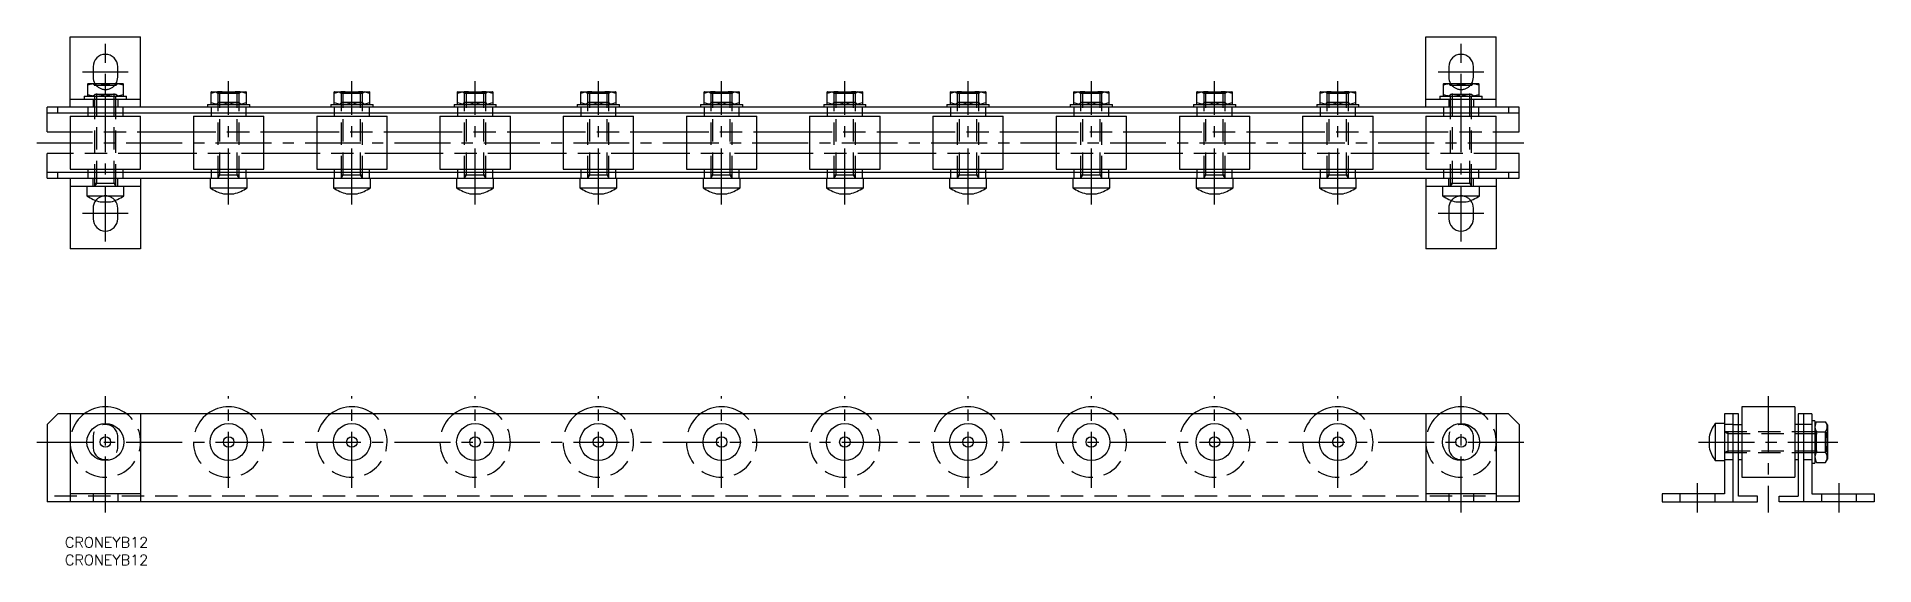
# Model space of a CAD drawing. Extents: x -3 to 519, y -8 to 142.
import ezdxf

# ---------------------------------------------------------------- set-up
doc = ezdxf.new("R2010")
doc.units = 0
doc.header["$LTSCALE"] = 0.5
doc.linetypes.add('CENTER', pattern=[50.8, 31.75, -6.35, 6.35, -6.35])
doc.linetypes.add('DASHED', pattern=[19.05, 12.7, -6.35])
for name, color, linetype in [('MSM_CENTER', 1, 'CENTER'), ('MSM_CONTINUOUS', 7, 'CONTINUOUS'), ('MSM_DASHED', 4, 'DASHED'), ('MSM_PART_NUMBER', 7, 'CONTINUOUS')]:
    doc.layers.add(name, color=color, linetype=linetype)
doc.styles.get("Standard").update_dxf_attribs({"font": 'txt.shx', "height": 3, "bigfont": 'bigfont.shx'})

# ---------------------------------------------------------------- blocks, each defined once
blk = doc.blocks.new('*U45')
at = {"layer": 'MSM_PART_NUMBER'}
blk.add_text('CRONEYB12', height=3, dxfattribs=at).set_placement((5, -3))
blk = doc.blocks.new('*U46')
at = {"layer": 'MSM_PART_NUMBER'}
blk.add_text('CRONEYB12', height=3, dxfattribs=at).set_placement((5, -8))

msp = doc.modelspace()

# ---------------------------------------------------------------- linework, layer by layer
at = {"layer": 'MSM_CENTER'}
for p, q in [((16.5, 83.91), (16.5, 140.11)), ((401.5, 83.91), (401.5, 140.11)), ((10, 132.11), (23, 132.11)), ((395, 132.11), (408, 132.11)), ((51.5, 94.51), (51.5, 129.51)), ((86.5, 94.51), (86.5, 129.51)), ((121.5, 94.51), (121.5, 129.51)), ((156.5, 94.51), (156.5, 129.51)), ((191.5, 94.51), (191.5, 129.51)), ((226.5, 94.51), (226.5, 129.51)), ((261.5, 94.51), (261.5, 129.51)), ((296.5, 94.51), (296.5, 129.51)), ((331.5, 94.51), (331.5, 129.51)), ((366.5, 94.51), (366.5, 129.51)), ((-3, 112.01), (421, 112.01)), ((23, 91.91), (10, 91.91)), ((408, 91.91), (395, 91.91)), ((16.5, 7), (16.5, 40)), ((51.5, 14), (51.5, 40)), ((86.5, 14), (86.5, 40)), ((121.5, 14), (121.5, 40)), ((156.5, 14), (156.5, 40)), ((191.5, 14), (191.5, 40)), ((226.5, 14), (226.5, 40)), ((261.5, 14), (261.5, 40)), ((296.5, 14), (296.5, 40)), ((331.5, 14), (331.5, 40)), ((366.5, 14), (366.5, 40)), ((401.5, 7), (401.5, 40)), ((488.74, 40), (488.74, 7)), ((-3, 27), (421, 27)), ((468.94, 27), (508.54, 27)), ((468.64, 7), (468.64, 15.3)), ((508.84, 7), (508.84, 15.3))]:
    msp.add_line(p, q, dxfattribs=at)
at = {"layer": 'MSM_CONTINUOUS'}
for p, q in [((6.5, 122.11), (6.5, 142.11)), ((6.5, 142.11), (26.5, 142.11)), ((26.5, 122.11), (26.5, 142.11)), ((391.5, 122.11), (391.5, 142.11)), ((391.5, 142.11), (411.5, 142.11)), ((411.5, 122.11), (411.5, 142.11)), ((13, 133.61), (13, 130.61)), ((20, 130.61), (20, 133.61)), ((398, 133.61), (398, 130.61)), ((405, 130.61), (405, 133.61)), ((11.6, 128.81), (11.5, 128.75)), ((11.5, 125.27), (11.5, 128.75)), ((11.5, 125.27), (11.6, 125.21)), ((11.6, 128.81), (21.4, 128.81)), ((16.5, 125.72), (16.5, 128.31)), ((21.5, 128.75), (21.4, 128.81)), ((21.4, 125.21), (21.5, 125.27)), ((21.5, 128.75), (21.5, 125.27)), ((46.6, 126.51), (46.5, 126.45)), ((46.5, 122.97), (46.5, 126.45)), ((46.6, 126.51), (56.4, 126.51)), ((51.5, 123.42), (51.5, 126.01)), ((56.5, 126.45), (56.4, 126.51)), ((56.5, 126.45), (56.5, 122.97)), ((81.6, 126.51), (81.5, 126.45)), ((81.5, 122.97), (81.5, 126.45)), ((81.6, 126.51), (91.4, 126.51)), ((86.5, 123.42), (86.5, 126.01)), ((91.5, 126.45), (91.4, 126.51)), ((91.5, 126.45), (91.5, 122.97)), ((116.6, 126.51), (116.5, 126.45)), ((116.5, 122.97), (116.5, 126.45)), ((116.6, 126.51), (126.4, 126.51)), ((121.5, 123.42), (121.5, 126.01)), ((126.5, 126.45), (126.4, 126.51)), ((126.5, 126.45), (126.5, 122.97)), ((151.6, 126.51), (151.5, 126.45)), ((151.5, 122.97), (151.5, 126.45)), ((151.6, 126.51), (161.4, 126.51)), ((156.5, 123.42), (156.5, 126.01)), ((161.5, 126.45), (161.4, 126.51)), ((161.5, 126.45), (161.5, 122.97)), ((186.6, 126.51), (186.5, 126.45)), ((186.5, 122.97), (186.5, 126.45)), ((186.6, 126.51), (196.4, 126.51)), ((191.5, 123.42), (191.5, 126.01)), ((196.5, 126.45), (196.4, 126.51)), ((196.5, 126.45), (196.5, 122.97)), ((221.6, 126.51), (221.5, 126.45)), ((221.5, 122.97), (221.5, 126.45)), ((221.6, 126.51), (231.4, 126.51)), ((226.5, 123.42), (226.5, 126.01)), ((231.5, 126.45), (231.4, 126.51)), ((231.5, 126.45), (231.5, 122.97)), ((256.6, 126.51), (256.5, 126.45)), ((256.5, 122.97), (256.5, 126.45)), ((256.6, 126.51), (266.4, 126.51)), ((261.5, 123.42), (261.5, 126.01)), ((266.5, 126.45), (266.4, 126.51)), ((266.5, 126.45), (266.5, 122.97)), ((291.6, 126.51), (291.5, 126.45)), ((291.5, 122.97), (291.5, 126.45)), ((291.6, 126.51), (301.4, 126.51)), ((296.5, 123.42), (296.5, 126.01)), ((301.5, 126.45), (301.4, 126.51)), ((301.5, 126.45), (301.5, 122.97)), ((326.6, 126.51), (326.5, 126.45)), ((326.5, 122.97), (326.5, 126.45)), ((326.6, 126.51), (336.4, 126.51)), ((331.5, 123.42), (331.5, 126.01)), ((336.5, 126.45), (336.4, 126.51)), ((336.5, 126.45), (336.5, 122.97)), ((361.6, 126.51), (361.5, 126.45)), ((361.5, 122.97), (361.5, 126.45)), ((361.6, 126.51), (371.4, 126.51)), ((366.5, 123.42), (366.5, 126.01)), ((371.5, 126.45), (371.4, 126.51)), ((371.5, 126.45), (371.5, 122.97)), ((396.6, 128.81), (396.5, 128.75)), ((396.5, 125.27), (396.5, 128.75)), ((396.5, 125.27), (396.6, 125.21)), ((396.6, 128.81), (406.4, 128.81)), ((401.5, 125.72), (401.5, 128.31)), ((406.5, 128.75), (406.4, 128.81)), ((406.4, 125.21), (406.5, 125.27)), ((406.5, 128.75), (406.5, 125.27)), ((418, 122.11), (0, 122.11)), ((0, 115.11), (0, 122.11)), ((0, 120.51), (418, 120.51)), ((3, 120.51), (3, 122.11)), ((6.5, 124.41), (26.5, 124.41)), ((10.5, 125.21), (10.5, 124.41)), ((10.5, 125.21), (22.5, 125.21)), ((11.5, 120.51), (11.5, 119.51)), ((21.5, 119.51), (21.5, 120.51)), ((22.5, 124.41), (22.5, 125.21)), ((45.5, 122.91), (45.5, 122.11)), ((45.5, 122.91), (57.5, 122.91)), ((46.5, 122.97), (46.6, 122.91)), ((46.5, 120.51), (46.5, 119.51)), ((56.4, 122.91), (56.5, 122.97)), ((56.5, 119.51), (56.5, 120.51)), ((57.5, 122.11), (57.5, 122.91)), ((80.5, 122.91), (80.5, 122.11)), ((80.5, 122.91), (92.5, 122.91)), ((81.5, 122.97), (81.6, 122.91)), ((81.5, 120.51), (81.5, 119.51)), ((91.4, 122.91), (91.5, 122.97)), ((91.5, 119.51), (91.5, 120.51)), ((92.5, 122.11), (92.5, 122.91)), ((115.5, 122.91), (115.5, 122.11)), ((115.5, 122.91), (127.5, 122.91)), ((116.5, 122.97), (116.6, 122.91)), ((116.5, 120.51), (116.5, 119.51)), ((126.4, 122.91), (126.5, 122.97)), ((126.5, 119.51), (126.5, 120.51)), ((127.5, 122.11), (127.5, 122.91)), ((150.5, 122.91), (150.5, 122.11)), ((150.5, 122.91), (162.5, 122.91)), ((151.5, 122.97), (151.6, 122.91)), ((151.5, 120.51), (151.5, 119.51)), ((161.4, 122.91), (161.5, 122.97)), ((161.5, 119.51), (161.5, 120.51)), ((162.5, 122.11), (162.5, 122.91)), ((185.5, 122.91), (185.5, 122.11)), ((185.5, 122.91), (197.5, 122.91)), ((186.5, 122.97), (186.6, 122.91)), ((186.5, 120.51), (186.5, 119.51)), ((196.4, 122.91), (196.5, 122.97)), ((196.5, 119.51), (196.5, 120.51)), ((197.5, 122.11), (197.5, 122.91)), ((220.5, 122.91), (220.5, 122.11)), ((220.5, 122.91), (232.5, 122.91)), ((221.5, 122.97), (221.6, 122.91)), ((221.5, 120.51), (221.5, 119.51)), ((231.4, 122.91), (231.5, 122.97)), ((231.5, 119.51), (231.5, 120.51)), ((232.5, 122.11), (232.5, 122.91)), ((255.5, 122.91), (255.5, 122.11)), ((255.5, 122.91), (267.5, 122.91)), ((256.5, 122.97), (256.6, 122.91)), ((256.5, 120.51), (256.5, 119.51)), ((266.4, 122.91), (266.5, 122.97)), ((266.5, 119.51), (266.5, 120.51)), ((267.5, 122.11), (267.5, 122.91)), ((290.5, 122.91), (290.5, 122.11)), ((290.5, 122.91), (302.5, 122.91)), ((291.5, 122.97), (291.6, 122.91)), ((291.5, 120.51), (291.5, 119.51)), ((301.4, 122.91), (301.5, 122.97)), ((301.5, 119.51), (301.5, 120.51)), ((302.5, 122.11), (302.5, 122.91)), ((325.5, 122.91), (325.5, 122.11)), ((325.5, 122.91), (337.5, 122.91)), ((326.5, 122.97), (326.6, 122.91)), ((326.5, 120.51), (326.5, 119.51)), ((336.4, 122.91), (336.5, 122.97)), ((336.5, 119.51), (336.5, 120.51)), ((337.5, 122.11), (337.5, 122.91)), ((360.5, 122.91), (360.5, 122.11)), ((360.5, 122.91), (372.5, 122.91)), ((361.5, 122.97), (361.6, 122.91)), ((361.5, 120.51), (361.5, 119.51)), ((371.4, 122.91), (371.5, 122.97)), ((371.5, 119.51), (371.5, 120.51)), ((372.5, 122.11), (372.5, 122.91)), ((391.5, 124.41), (411.5, 124.41)), ((395.5, 125.21), (395.5, 124.41)), ((395.5, 125.21), (407.5, 125.21)), ((396.5, 120.51), (396.5, 119.51)), ((406.5, 119.51), (406.5, 120.51)), ((407.5, 124.41), (407.5, 125.21)), ((415, 122.11), (415, 120.51)), ((418, 115.11), (418, 122.11)), ((0, 115.11), (6.5, 115.11)), ((6.5, 119.51), (6.5, 104.51)), ((6.5, 119.51), (26.5, 119.51)), ((26.5, 104.51), (26.5, 119.51)), ((26.5, 115.11), (41.5, 115.11)), ((41.5, 119.51), (41.5, 104.51)), ((41.5, 119.51), (61.5, 119.51)), ((61.5, 104.51), (61.5, 119.51)), ((61.5, 115.11), (76.5, 115.11)), ((76.5, 119.51), (76.5, 104.51)), ((76.5, 119.51), (96.5, 119.51)), ((96.5, 104.51), (96.5, 119.51)), ((96.5, 115.11), (111.5, 115.11)), ((111.5, 119.51), (111.5, 104.51)), ((111.5, 119.51), (131.5, 119.51)), ((131.5, 104.51), (131.5, 119.51)), ((131.5, 115.11), (146.5, 115.11)), ((146.5, 119.51), (146.5, 104.51)), ((146.5, 119.51), (166.5, 119.51)), ((166.5, 104.51), (166.5, 119.51)), ((166.5, 115.11), (181.5, 115.11)), ((181.5, 119.51), (181.5, 104.51)), ((181.5, 119.51), (201.5, 119.51)), ((201.5, 104.51), (201.5, 119.51)), ((201.5, 115.11), (216.5, 115.11)), ((216.5, 119.51), (216.5, 104.51)), ((216.5, 119.51), (236.5, 119.51)), ((236.5, 104.51), (236.5, 119.51)), ((236.5, 115.11), (251.5, 115.11)), ((251.5, 119.51), (251.5, 104.51)), ((251.5, 119.51), (271.5, 119.51)), ((271.5, 104.51), (271.5, 119.51)), ((271.5, 115.11), (286.5, 115.11)), ((286.5, 119.51), (286.5, 104.51)), ((286.5, 119.51), (306.5, 119.51)), ((306.5, 104.51), (306.5, 119.51)), ((306.5, 115.11), (321.5, 115.11)), ((321.5, 119.51), (321.5, 104.51)), ((321.5, 119.51), (341.5, 119.51)), ((341.5, 104.51), (341.5, 119.51)), ((341.5, 115.11), (356.5, 115.11)), ((356.5, 119.51), (356.5, 104.51)), ((356.5, 119.51), (376.5, 119.51)), ((376.5, 104.51), (376.5, 119.51)), ((376.5, 115.11), (391.5, 115.11)), ((391.5, 119.51), (391.5, 104.51)), ((391.5, 119.51), (411.5, 119.51)), ((411.5, 104.51), (411.5, 119.51)), ((411.5, 115.11), (418, 115.11)), ((6.5, 108.91), (0, 108.91)), ((0, 101.91), (0, 108.91)), ((6.5, 104.51), (26.5, 104.51)), ((11.5, 104.51), (11.5, 103.51)), ((21.5, 103.51), (21.5, 104.51)), ((41.5, 108.91), (26.5, 108.91)), ((41.5, 104.51), (61.5, 104.51)), ((46.5, 104.51), (46.5, 103.51)), ((56.5, 103.51), (56.5, 104.51)), ((76.5, 108.91), (61.5, 108.91)), ((76.5, 104.51), (96.5, 104.51)), ((81.5, 104.51), (81.5, 103.51)), ((91.5, 103.51), (91.5, 104.51)), ((111.5, 108.91), (96.5, 108.91)), ((111.5, 104.51), (131.5, 104.51)), ((116.5, 104.51), (116.5, 103.51)), ((126.5, 103.51), (126.5, 104.51)), ((146.5, 108.91), (131.5, 108.91)), ((146.5, 104.51), (166.5, 104.51)), ((151.5, 104.51), (151.5, 103.51)), ((161.5, 103.51), (161.5, 104.51)), ((181.5, 108.91), (166.5, 108.91)), ((181.5, 104.51), (201.5, 104.51)), ((186.5, 104.51), (186.5, 103.51)), ((196.5, 103.51), (196.5, 104.51)), ((216.5, 108.91), (201.5, 108.91)), ((216.5, 104.51), (236.5, 104.51)), ((221.5, 104.51), (221.5, 103.51)), ((231.5, 103.51), (231.5, 104.51)), ((251.5, 108.91), (236.5, 108.91)), ((251.5, 104.51), (271.5, 104.51)), ((256.5, 104.51), (256.5, 103.51)), ((266.5, 103.51), (266.5, 104.51)), ((286.5, 108.91), (271.5, 108.91)), ((286.5, 104.51), (306.5, 104.51)), ((291.5, 104.51), (291.5, 103.51)), ((301.5, 103.51), (301.5, 104.51)), ((321.5, 108.91), (306.5, 108.91)), ((321.5, 104.51), (341.5, 104.51)), ((326.5, 104.51), (326.5, 103.51)), ((336.5, 103.51), (336.5, 104.51)), ((356.5, 108.91), (341.5, 108.91)), ((356.5, 104.51), (376.5, 104.51)), ((361.5, 104.51), (361.5, 103.51)), ((371.5, 103.51), (371.5, 104.51)), ((391.5, 108.91), (376.5, 108.91)), ((391.5, 104.51), (411.5, 104.51)), ((396.5, 104.51), (396.5, 103.51)), ((406.5, 103.51), (406.5, 104.51)), ((418, 108.91), (411.5, 108.91)), ((418, 101.91), (418, 108.91)), ((418, 103.51), (0, 103.51)), ((0, 101.91), (418, 101.91)), ((3, 101.91), (3, 103.51)), ((6.5, 101.91), (6.5, 81.91)), ((26.5, 99.61), (6.5, 99.61)), ((11.25, 99.61), (11.25, 96.9)), ((21.75, 96.9), (21.75, 99.61)), ((26.5, 101.91), (26.5, 81.91)), ((46.25, 101.91), (46.25, 99.2)), ((46.25, 99.2), (56.75, 99.2)), ((56.75, 99.2), (56.75, 101.91)), ((81.25, 101.91), (81.25, 99.2)), ((81.25, 99.2), (91.75, 99.2)), ((91.75, 99.2), (91.75, 101.91)), ((116.25, 101.91), (116.25, 99.2)), ((116.25, 99.2), (126.75, 99.2)), ((126.75, 99.2), (126.75, 101.91)), ((151.25, 101.91), (151.25, 99.2)), ((151.25, 99.2), (161.75, 99.2)), ((161.75, 99.2), (161.75, 101.91)), ((186.25, 101.91), (186.25, 99.2)), ((186.25, 99.2), (196.75, 99.2)), ((196.75, 99.2), (196.75, 101.91)), ((221.25, 101.91), (221.25, 99.2)), ((221.25, 99.2), (231.75, 99.2)), ((231.75, 99.2), (231.75, 101.91)), ((256.25, 101.91), (256.25, 99.2)), ((256.25, 99.2), (266.75, 99.2)), ((266.75, 99.2), (266.75, 101.91)), ((291.25, 101.91), (291.25, 99.2)), ((291.25, 99.2), (301.75, 99.2)), ((301.75, 99.2), (301.75, 101.91)), ((326.25, 101.91), (326.25, 99.2)), ((326.25, 99.2), (336.75, 99.2)), ((336.75, 99.2), (336.75, 101.91)), ((361.25, 101.91), (361.25, 99.2)), ((361.25, 99.2), (371.75, 99.2)), ((371.75, 99.2), (371.75, 101.91)), ((391.5, 101.91), (391.5, 81.91)), ((411.5, 99.61), (391.5, 99.61)), ((396.25, 99.61), (396.25, 96.9)), ((406.75, 96.9), (406.75, 99.61)), ((411.5, 101.91), (411.5, 81.91)), ((415, 103.51), (415, 101.91)), ((11.25, 96.9), (21.75, 96.9)), ((15.01, 95.21), (17.99, 95.21)), ((50.01, 97.51), (52.99, 97.51)), ((85.01, 97.51), (87.99, 97.51)), ((120.01, 97.51), (122.99, 97.51)), ((155.01, 97.51), (157.99, 97.51)), ((190.01, 97.51), (192.99, 97.51)), ((225.01, 97.51), (227.99, 97.51)), ((260.01, 97.51), (262.99, 97.51)), ((295.01, 97.51), (297.99, 97.51)), ((330.01, 97.51), (332.99, 97.51)), ((365.01, 97.51), (367.99, 97.51)), ((396.25, 96.9), (406.75, 96.9)), ((400.01, 95.21), (402.99, 95.21)), ((13, 93.41), (13, 90.41)), ((20, 90.41), (20, 93.41)), ((398, 93.41), (398, 90.41)), ((405, 90.41), (405, 93.41)), ((26.5, 81.91), (6.5, 81.91)), ((411.5, 81.91), (391.5, 81.91)), ((481.24, 37), (481.24, 17)), ((496.24, 37), (481.24, 37)), ((496.24, 37), (496.24, 17)), ((0, 32), (3, 35)), ((0, 32), (0, 10)), ((415, 35), (3, 35)), ((6.5, 35), (6.5, 10)), ((26.5, 35), (26.5, 10)), ((391.5, 35), (391.5, 10)), ((411.5, 35), (411.5, 10)), ((415, 35), (418, 32)), ((418, 32), (418, 10)), ((473.63, 32.25), (473.63, 21.75)), ((476.34, 32.25), (473.63, 32.25)), ((480.24, 35), (476.34, 35)), ((476.34, 35), (476.34, 12.3)), ((478.64, 35), (478.64, 10)), ((478.64, 32), (481.24, 32)), ((480.24, 11.6), (480.24, 35)), ((498.84, 32), (496.24, 32)), ((497.24, 35), (497.24, 11.6)), ((501.14, 35), (497.24, 35)), ((498.84, 10), (498.84, 35)), ((501.14, 35), (501.14, 12.3)), ((501.94, 33), (501.14, 33)), ((501.94, 33), (501.94, 21)), ((502.44, 32.77), (501.94, 31.9)), ((502.44, 32.77), (505.03, 32.77)), ((505.54, 31.9), (505.03, 32.77)), ((505.54, 31.9), (505.54, 22.1)), ((471.94, 28.49), (471.94, 25.51)), ((502.44, 29.89), (505.03, 29.89)), ((473.63, 21.75), (476.34, 21.75)), ((480.24, 22), (481.24, 22)), ((496.24, 22), (497.24, 22)), ((501.14, 21), (501.94, 21)), ((501.94, 22.1), (502.44, 21.23)), ((502.44, 24.11), (505.03, 24.11)), ((502.44, 21.23), (505.03, 21.23)), ((505.03, 21.23), (505.54, 22.1)), ((481.24, 17), (496.24, 17)), ((26.5, 12.3), (6.5, 12.3)), ((411.5, 12.3), (391.5, 12.3)), ((476.34, 12.3), (458.64, 12.3)), ((458.64, 12.3), (458.64, 10)), ((485.64, 11.6), (480.24, 11.6)), ((485.64, 10), (485.64, 11.6)), ((491.84, 11.6), (497.24, 11.6)), ((491.84, 10), (491.84, 11.6)), ((501.14, 12.3), (518.84, 12.3)), ((518.84, 12.3), (518.84, 10)), ((418, 10), (0, 10)), ((458.64, 10), (485.64, 10)), ((518.84, 10), (491.84, 10))]:
    msp.add_line(p, q, dxfattribs=at)
for centre, radius in [((16.5, 27), 5.25), ((51.5, 27), 5.25), ((86.5, 27), 5.25), ((121.5, 27), 5.25), ((156.5, 27), 5.25), ((191.5, 27), 5.25), ((226.5, 27), 5.25), ((261.5, 27), 5.25), ((296.5, 27), 5.25), ((331.5, 27), 5.25), ((366.5, 27), 5.25), ((401.5, 27), 5.25), ((16.5, 27), 1.49), ((51.5, 27), 1.49), ((86.5, 27), 1.49), ((121.5, 27), 1.49), ((156.5, 27), 1.49), ((191.5, 27), 1.49), ((226.5, 27), 1.49), ((261.5, 27), 1.49), ((296.5, 27), 1.49), ((331.5, 27), 1.49), ((366.5, 27), 1.49), ((401.5, 27), 1.49)]:
    msp.add_circle(centre, radius, dxfattribs=at)
for centre, radius, start, end in [((16.5, 133.61), 3.5, 0, 180), ((401.5, 133.61), 3.5, 0, 180), ((16.5, 130.61), 3.5, 180, 210.9497), ((16.5, 130.61), 3.5, 329.0503, 0), ((401.5, 130.61), 3.5, 180, 210.9497), ((401.5, 130.61), 3.5, 329.0503, 0), ((14, 121.38), 7.37, 70.1592, 109.8408), ((14, 132.64), 7.37, 250.1592, 289.8408), ((19, 121.38), 7.37, 70.1592, 109.8408), ((19, 132.64), 7.37, 250.1592, 289.8408), ((49, 119.08), 7.37, 70.1592, 109.8408), ((54, 119.08), 7.37, 70.1592, 109.8408), ((84, 119.08), 7.37, 70.1592, 109.8408), ((89, 119.08), 7.37, 70.1592, 109.8408), ((119, 119.08), 7.37, 70.1592, 109.8408), ((124, 119.08), 7.37, 70.1592, 109.8408), ((154, 119.08), 7.37, 70.1592, 109.8408), ((159, 119.08), 7.37, 70.1592, 109.8408), ((189, 119.08), 7.37, 70.1592, 109.8408), ((194, 119.08), 7.37, 70.1592, 109.8408), ((224, 119.08), 7.37, 70.1592, 109.8408), ((229, 119.08), 7.37, 70.1592, 109.8408), ((259, 119.08), 7.37, 70.1592, 109.8408), ((264, 119.08), 7.37, 70.1592, 109.8408), ((294, 119.08), 7.37, 70.1592, 109.8408), ((299, 119.08), 7.37, 70.1592, 109.8408), ((329, 119.08), 7.37, 70.1592, 109.8408), ((334, 119.08), 7.37, 70.1592, 109.8408), ((364, 119.08), 7.37, 70.1592, 109.8408), ((369, 119.08), 7.37, 70.1592, 109.8408), ((399, 121.38), 7.37, 70.1592, 109.8408), ((399, 132.64), 7.37, 250.1592, 289.8408), ((404, 121.38), 7.37, 70.1592, 109.8408), ((404, 132.64), 7.37, 250.1592, 289.8408), ((49, 130.34), 7.37, 250.1592, 289.8408), ((54, 130.34), 7.37, 250.1592, 289.8408), ((84, 130.34), 7.37, 250.1592, 289.8408), ((89, 130.34), 7.37, 250.1592, 289.8408), ((119, 130.34), 7.37, 250.1592, 289.8408), ((124, 130.34), 7.37, 250.1592, 289.8408), ((154, 130.34), 7.37, 250.1592, 289.8408), ((159, 130.34), 7.37, 250.1592, 289.8408), ((189, 130.34), 7.37, 250.1592, 289.8408), ((194, 130.34), 7.37, 250.1592, 289.8408), ((224, 130.34), 7.37, 250.1592, 289.8408), ((229, 130.34), 7.37, 250.1592, 289.8408), ((259, 130.34), 7.37, 250.1592, 289.8408), ((264, 130.34), 7.37, 250.1592, 289.8408), ((294, 130.34), 7.37, 250.1592, 289.8408), ((299, 130.34), 7.37, 250.1592, 289.8408), ((329, 130.34), 7.37, 250.1592, 289.8408), ((334, 130.34), 7.37, 250.1592, 289.8408), ((364, 130.34), 7.37, 250.1592, 289.8408), ((369, 130.34), 7.37, 250.1592, 289.8408), ((53.04, 109.25), 12.12, 235.9445, 255.5214), ((49.96, 109.25), 12.12, 284.4786, 304.0555), ((88.04, 109.25), 12.12, 235.9445, 255.5214), ((84.96, 109.25), 12.12, 284.4786, 304.0555), ((123.04, 109.25), 12.12, 235.9445, 255.5214), ((119.96, 109.25), 12.12, 284.4786, 304.0555), ((158.04, 109.25), 12.12, 235.9445, 255.5214), ((154.96, 109.25), 12.12, 284.4786, 304.0555), ((193.04, 109.25), 12.12, 235.9445, 255.5214), ((189.96, 109.25), 12.12, 284.4786, 304.0555), ((228.04, 109.25), 12.12, 235.9445, 255.5214), ((224.96, 109.25), 12.12, 284.4786, 304.0555), ((263.04, 109.25), 12.12, 235.9445, 255.5214), ((259.96, 109.25), 12.12, 284.4786, 304.0555), ((298.04, 109.25), 12.12, 235.9445, 255.5214), ((294.96, 109.25), 12.12, 284.4786, 304.0555), ((333.04, 109.25), 12.12, 235.9445, 255.5214), ((329.96, 109.25), 12.12, 284.4786, 304.0555), ((368.04, 109.25), 12.12, 235.9445, 255.5214), ((364.96, 109.25), 12.12, 284.4786, 304.0555), ((18.04, 106.95), 12.12, 235.9445, 255.5214), ((16.5, 93.41), 3.5, 141.2477, 180), ((14.96, 106.95), 12.12, 284.4786, 304.0555), ((16.5, 93.41), 3.5, 0, 38.7523), ((403.04, 106.95), 12.12, 235.9445, 255.5214), ((401.5, 93.41), 3.5, 141.2477, 180), ((399.96, 106.95), 12.12, 284.4786, 304.0555), ((401.5, 93.41), 3.5, 0, 38.7523), ((16.5, 90.41), 3.5, 180, 0), ((401.5, 90.41), 3.5, 180, 0), ((16.5, 27), 10, 53.1301, 126.8699), ((51.5, 27), 10, 53.1301, 126.8699), ((86.5, 27), 10, 53.1301, 126.8699), ((121.5, 27), 10, 53.1301, 126.8699), ((156.5, 27), 10, 53.1301, 126.8699), ((191.5, 27), 10, 53.1301, 126.8699), ((226.5, 27), 10, 53.1301, 126.8699), ((261.5, 27), 10, 53.1301, 126.8699), ((296.5, 27), 10, 53.1301, 126.8699), ((331.5, 27), 10, 53.1301, 126.8699), ((366.5, 27), 10, 53.1301, 126.8699), ((401.5, 27), 10, 53.1301, 126.8699), ((483.67, 25.46), 12.12, 145.9445, 165.5214), ((504.55, 31.33), 2.56, 154.3574, 214.3573), ((502.92, 31.33), 2.56, 325.6427, 25.6426), ((511.6, 27), 9.61, 162.5124, 197.4876), ((495.87, 27), 9.61, 342.5124, 17.4876), ((483.67, 28.54), 12.12, 194.4786, 214.0555), ((504.55, 22.67), 2.56, 145.6427, 205.6426), ((502.92, 22.67), 2.56, 334.3574, 34.3573)]:
    msp.add_arc(centre, radius, start, end, dxfattribs=at)
at = {"layer": 'MSM_DASHED'}
for p, q in [((12.96, 128.81), (13.5, 128.27)), ((12.96, 125.21), (13.5, 125.75)), ((14.04, 128.81), (13.5, 128.27)), ((19.5, 128.27), (13.5, 128.27)), ((13.5, 99.61), (13.5, 128.27)), ((19.5, 125.75), (13.5, 125.75)), ((14.04, 100.55), (14.04, 128.81)), ((18.96, 128.81), (19.5, 128.27)), ((18.96, 100.55), (18.96, 128.81)), ((20.04, 128.81), (19.5, 128.27)), ((19.5, 99.61), (19.5, 128.27)), ((20.04, 125.21), (19.5, 125.75)), ((47.96, 126.51), (48.5, 125.97)), ((49.04, 126.51), (48.5, 125.97)), ((54.5, 125.97), (48.5, 125.97)), ((48.5, 101.91), (48.5, 125.97)), ((49.04, 102.85), (49.04, 126.51)), ((53.96, 126.51), (54.5, 125.97)), ((53.96, 102.85), (53.96, 126.51)), ((55.04, 126.51), (54.5, 125.97)), ((54.5, 101.91), (54.5, 125.97)), ((82.96, 126.51), (83.5, 125.97)), ((84.04, 126.51), (83.5, 125.97)), ((89.5, 125.97), (83.5, 125.97)), ((83.5, 101.91), (83.5, 125.97)), ((84.04, 102.85), (84.04, 126.51)), ((88.96, 126.51), (89.5, 125.97)), ((88.96, 102.85), (88.96, 126.51)), ((90.04, 126.51), (89.5, 125.97)), ((89.5, 101.91), (89.5, 125.97)), ((117.96, 126.51), (118.5, 125.97)), ((119.04, 126.51), (118.5, 125.97)), ((124.5, 125.97), (118.5, 125.97)), ((118.5, 101.91), (118.5, 125.97)), ((119.04, 102.85), (119.04, 126.51)), ((123.96, 126.51), (124.5, 125.97)), ((123.96, 102.85), (123.96, 126.51)), ((125.04, 126.51), (124.5, 125.97)), ((124.5, 101.91), (124.5, 125.97)), ((152.96, 126.51), (153.5, 125.97)), ((154.04, 126.51), (153.5, 125.97)), ((159.5, 125.97), (153.5, 125.97)), ((153.5, 101.91), (153.5, 125.97)), ((154.04, 102.85), (154.04, 126.51)), ((158.96, 126.51), (159.5, 125.97)), ((158.96, 102.85), (158.96, 126.51)), ((160.04, 126.51), (159.5, 125.97)), ((159.5, 101.91), (159.5, 125.97)), ((187.96, 126.51), (188.5, 125.97)), ((189.04, 126.51), (188.5, 125.97)), ((194.5, 125.97), (188.5, 125.97)), ((188.5, 101.91), (188.5, 125.97)), ((189.04, 102.85), (189.04, 126.51)), ((193.96, 126.51), (194.5, 125.97)), ((193.96, 102.85), (193.96, 126.51)), ((195.04, 126.51), (194.5, 125.97)), ((194.5, 101.91), (194.5, 125.97)), ((222.96, 126.51), (223.5, 125.97)), ((224.04, 126.51), (223.5, 125.97)), ((229.5, 125.97), (223.5, 125.97)), ((223.5, 101.91), (223.5, 125.97)), ((224.04, 102.85), (224.04, 126.51)), ((228.96, 126.51), (229.5, 125.97)), ((228.96, 102.85), (228.96, 126.51)), ((230.04, 126.51), (229.5, 125.97)), ((229.5, 101.91), (229.5, 125.97)), ((257.96, 126.51), (258.5, 125.97)), ((259.04, 126.51), (258.5, 125.97)), ((264.5, 125.97), (258.5, 125.97)), ((258.5, 101.91), (258.5, 125.97)), ((259.04, 102.85), (259.04, 126.51)), ((263.96, 126.51), (264.5, 125.97)), ((263.96, 102.85), (263.96, 126.51)), ((265.04, 126.51), (264.5, 125.97)), ((264.5, 101.91), (264.5, 125.97)), ((292.96, 126.51), (293.5, 125.97)), ((294.04, 126.51), (293.5, 125.97)), ((299.5, 125.97), (293.5, 125.97)), ((293.5, 101.91), (293.5, 125.97)), ((294.04, 102.85), (294.04, 126.51)), ((298.96, 126.51), (299.5, 125.97)), ((298.96, 102.85), (298.96, 126.51)), ((300.04, 126.51), (299.5, 125.97)), ((299.5, 101.91), (299.5, 125.97)), ((327.96, 126.51), (328.5, 125.97)), ((329.04, 126.51), (328.5, 125.97)), ((334.5, 125.97), (328.5, 125.97)), ((328.5, 101.91), (328.5, 125.97)), ((329.04, 102.85), (329.04, 126.51)), ((333.96, 126.51), (334.5, 125.97)), ((333.96, 102.85), (333.96, 126.51)), ((335.04, 126.51), (334.5, 125.97)), ((334.5, 101.91), (334.5, 125.97)), ((362.96, 126.51), (363.5, 125.97)), ((364.04, 126.51), (363.5, 125.97)), ((369.5, 125.97), (363.5, 125.97)), ((363.5, 101.91), (363.5, 125.97)), ((364.04, 102.85), (364.04, 126.51)), ((368.96, 126.51), (369.5, 125.97)), ((368.96, 102.85), (368.96, 126.51)), ((370.04, 126.51), (369.5, 125.97)), ((369.5, 101.91), (369.5, 125.97)), ((397.96, 128.81), (398.5, 128.27)), ((397.96, 125.21), (398.5, 125.75)), ((399.04, 128.81), (398.5, 128.27)), ((398.5, 99.61), (398.5, 128.27)), ((404.5, 128.27), (398.5, 128.27)), ((404.5, 125.75), (398.5, 125.75)), ((399.04, 100.55), (399.04, 128.81)), ((403.96, 100.55), (403.96, 128.81)), ((403.96, 128.81), (404.5, 128.27)), ((405.04, 128.81), (404.5, 128.27)), ((404.5, 99.61), (404.5, 128.27)), ((405.04, 125.21), (404.5, 125.75)), ((11.5, 122.11), (11.5, 120.51)), ((13, 124.41), (13, 122.11)), ((20, 124.41), (20, 122.11)), ((21.5, 120.51), (21.5, 122.11)), ((46.5, 122.11), (46.5, 120.51)), ((47.96, 122.91), (48.5, 123.45)), ((54.5, 123.45), (48.5, 123.45)), ((55.04, 122.91), (54.5, 123.45)), ((56.5, 120.51), (56.5, 122.11)), ((81.5, 122.11), (81.5, 120.51)), ((82.96, 122.91), (83.5, 123.45)), ((89.5, 123.45), (83.5, 123.45)), ((90.04, 122.91), (89.5, 123.45)), ((91.5, 120.51), (91.5, 122.11)), ((116.5, 122.11), (116.5, 120.51)), ((117.96, 122.91), (118.5, 123.45)), ((124.5, 123.45), (118.5, 123.45)), ((125.04, 122.91), (124.5, 123.45)), ((126.5, 120.51), (126.5, 122.11)), ((151.5, 122.11), (151.5, 120.51)), ((152.96, 122.91), (153.5, 123.45)), ((159.5, 123.45), (153.5, 123.45)), ((160.04, 122.91), (159.5, 123.45)), ((161.5, 120.51), (161.5, 122.11)), ((186.5, 122.11), (186.5, 120.51)), ((187.96, 122.91), (188.5, 123.45)), ((194.5, 123.45), (188.5, 123.45)), ((195.04, 122.91), (194.5, 123.45)), ((196.5, 120.51), (196.5, 122.11)), ((221.5, 122.11), (221.5, 120.51)), ((222.96, 122.91), (223.5, 123.45)), ((229.5, 123.45), (223.5, 123.45)), ((230.04, 122.91), (229.5, 123.45)), ((231.5, 120.51), (231.5, 122.11)), ((256.5, 122.11), (256.5, 120.51)), ((257.96, 122.91), (258.5, 123.45)), ((264.5, 123.45), (258.5, 123.45)), ((265.04, 122.91), (264.5, 123.45)), ((266.5, 120.51), (266.5, 122.11)), ((291.5, 122.11), (291.5, 120.51)), ((292.96, 122.91), (293.5, 123.45)), ((299.5, 123.45), (293.5, 123.45)), ((300.04, 122.91), (299.5, 123.45)), ((301.5, 120.51), (301.5, 122.11)), ((326.5, 122.11), (326.5, 120.51)), ((327.96, 122.91), (328.5, 123.45)), ((334.5, 123.45), (328.5, 123.45)), ((335.04, 122.91), (334.5, 123.45)), ((336.5, 120.51), (336.5, 122.11)), ((361.5, 122.11), (361.5, 120.51)), ((362.96, 122.91), (363.5, 123.45)), ((369.5, 123.45), (363.5, 123.45)), ((370.04, 122.91), (369.5, 123.45)), ((371.5, 120.51), (371.5, 122.11)), ((396.5, 122.11), (396.5, 120.51)), ((398, 124.41), (398, 122.11)), ((405, 124.41), (405, 122.11)), ((406.5, 120.51), (406.5, 122.11)), ((6.5, 115.11), (26.5, 115.11)), ((41.5, 115.11), (61.5, 115.11)), ((76.5, 115.11), (96.5, 115.11)), ((111.5, 115.11), (131.5, 115.11)), ((146.5, 115.11), (166.5, 115.11)), ((181.5, 115.11), (201.5, 115.11)), ((216.5, 115.11), (236.5, 115.11)), ((251.5, 115.11), (271.5, 115.11)), ((286.5, 115.11), (306.5, 115.11)), ((321.5, 115.11), (341.5, 115.11)), ((356.5, 115.11), (376.5, 115.11)), ((391.5, 115.11), (411.5, 115.11)), ((26.5, 108.91), (6.5, 108.91)), ((61.5, 108.91), (41.5, 108.91)), ((96.5, 108.91), (76.5, 108.91)), ((131.5, 108.91), (111.5, 108.91)), ((166.5, 108.91), (146.5, 108.91)), ((201.5, 108.91), (181.5, 108.91)), ((236.5, 108.91), (216.5, 108.91)), ((271.5, 108.91), (251.5, 108.91)), ((306.5, 108.91), (286.5, 108.91)), ((341.5, 108.91), (321.5, 108.91)), ((376.5, 108.91), (356.5, 108.91)), ((411.5, 108.91), (391.5, 108.91)), ((11.5, 103.51), (11.5, 101.91)), ((13, 99.61), (13, 101.91)), ((13.5, 100.55), (19.5, 100.55)), ((13.5, 99.61), (14.04, 100.55)), ((19.5, 99.61), (18.96, 100.55)), ((20, 99.61), (20, 101.91)), ((21.5, 101.91), (21.5, 103.51)), ((46.5, 103.51), (46.5, 101.91)), ((48.5, 102.85), (54.5, 102.85)), ((48.5, 101.91), (49.04, 102.85)), ((54.5, 101.91), (53.96, 102.85)), ((56.5, 101.91), (56.5, 103.51)), ((81.5, 103.51), (81.5, 101.91)), ((83.5, 102.85), (89.5, 102.85)), ((83.5, 101.91), (84.04, 102.85)), ((89.5, 101.91), (88.96, 102.85)), ((91.5, 101.91), (91.5, 103.51)), ((116.5, 103.51), (116.5, 101.91)), ((118.5, 102.85), (124.5, 102.85)), ((118.5, 101.91), (119.04, 102.85)), ((124.5, 101.91), (123.96, 102.85)), ((126.5, 101.91), (126.5, 103.51)), ((151.5, 103.51), (151.5, 101.91)), ((153.5, 102.85), (159.5, 102.85)), ((153.5, 101.91), (154.04, 102.85)), ((159.5, 101.91), (158.96, 102.85)), ((161.5, 101.91), (161.5, 103.51)), ((186.5, 103.51), (186.5, 101.91)), ((188.5, 102.85), (194.5, 102.85)), ((188.5, 101.91), (189.04, 102.85)), ((194.5, 101.91), (193.96, 102.85)), ((196.5, 101.91), (196.5, 103.51)), ((221.5, 103.51), (221.5, 101.91)), ((223.5, 102.85), (229.5, 102.85)), ((223.5, 101.91), (224.04, 102.85)), ((229.5, 101.91), (228.96, 102.85)), ((231.5, 101.91), (231.5, 103.51)), ((256.5, 103.51), (256.5, 101.91)), ((258.5, 102.85), (264.5, 102.85)), ((258.5, 101.91), (259.04, 102.85)), ((264.5, 101.91), (263.96, 102.85)), ((266.5, 101.91), (266.5, 103.51)), ((291.5, 103.51), (291.5, 101.91)), ((293.5, 102.85), (299.5, 102.85)), ((293.5, 101.91), (294.04, 102.85)), ((299.5, 101.91), (298.96, 102.85)), ((301.5, 101.91), (301.5, 103.51)), ((326.5, 103.51), (326.5, 101.91)), ((328.5, 102.85), (334.5, 102.85)), ((328.5, 101.91), (329.04, 102.85)), ((334.5, 101.91), (333.96, 102.85)), ((336.5, 101.91), (336.5, 103.51)), ((361.5, 103.51), (361.5, 101.91)), ((363.5, 102.85), (369.5, 102.85)), ((363.5, 101.91), (364.04, 102.85)), ((369.5, 101.91), (368.96, 102.85)), ((371.5, 101.91), (371.5, 103.51)), ((396.5, 103.51), (396.5, 101.91)), ((398, 99.61), (398, 101.91)), ((398.5, 99.61), (399.04, 100.55)), ((398.5, 100.55), (404.5, 100.55)), ((404.5, 99.61), (403.96, 100.55)), ((405, 99.61), (405, 101.91)), ((406.5, 101.91), (406.5, 103.51)), ((478.64, 32), (476.34, 32)), ((501.14, 32), (498.84, 32)), ((13, 28.5), (13, 25.5)), ((20, 25.5), (20, 28.5)), ((398, 28.5), (398, 25.5)), ((405, 25.5), (405, 28.5)), ((476.34, 30), (505, 30)), ((476.34, 30), (477.27, 29.46)), ((477.27, 30), (477.27, 24)), ((477.27, 29.46), (505.54, 29.46)), ((501.94, 30.54), (502.48, 30)), ((502.48, 24), (502.48, 30)), ((505.54, 30.54), (505, 30)), ((505, 24), (505, 30)), ((505.54, 29.46), (505, 30)), ((476.34, 24), (477.27, 24.54)), ((476.34, 24), (505, 24)), ((476.34, 22), (478.64, 22)), ((477.27, 24.54), (505.54, 24.54)), ((498.84, 22), (501.14, 22)), ((501.94, 23.46), (502.48, 24)), ((505.54, 24.54), (505, 24)), ((505.54, 23.46), (505, 24)), ((418, 11.6), (0, 11.6)), ((13, 12.3), (13, 10)), ((20, 12.3), (20, 10)), ((398, 12.3), (398, 10)), ((405, 12.3), (405, 10)), ((463.64, 12.3), (463.64, 10)), ((473.64, 10), (473.64, 12.3)), ((503.84, 12.3), (503.84, 10)), ((513.84, 10), (513.84, 12.3))]:
    msp.add_line(p, q, dxfattribs=at)
for centre, radius, start, end in [((16.5, 130.61), 3.5, 210.9497, 329.0503), ((401.5, 130.61), 3.5, 210.9497, 329.0503), ((16.5, 93.41), 3.5, 38.7523, 141.2477), ((401.5, 93.41), 3.5, 38.7523, 141.2477), ((16.5, 27), 10, 126.8699, 53.1301), ((16.5, 28.5), 3.5, 0, 180), ((51.5, 27), 10, 126.8699, 53.1301), ((86.5, 27), 10, 126.8699, 53.1301), ((121.5, 27), 10, 126.8699, 53.1301), ((156.5, 27), 10, 126.8699, 53.1301), ((191.5, 27), 10, 126.8699, 53.1301), ((226.5, 27), 10, 126.8699, 53.1301), ((261.5, 27), 10, 126.8699, 53.1301), ((296.5, 27), 10, 126.8699, 53.1301), ((331.5, 27), 10, 126.8699, 53.1301), ((366.5, 27), 10, 126.8699, 53.1301), ((401.5, 27), 10, 126.8699, 53.1301), ((401.5, 28.5), 3.5, 0, 180), ((16.5, 25.5), 3.5, 180, 0), ((401.5, 25.5), 3.5, 180, 0)]:
    msp.add_arc(centre, radius, start, end, dxfattribs=at)

# ---------------------------------------------------------------- block references
at = {"layer": 'MSM_CONTINUOUS'}
for name in ['*U45', '*U46']:
    msp.add_blockref(name, (0, 0), dxfattribs=at)

doc.saveas('drawing.dxf')
